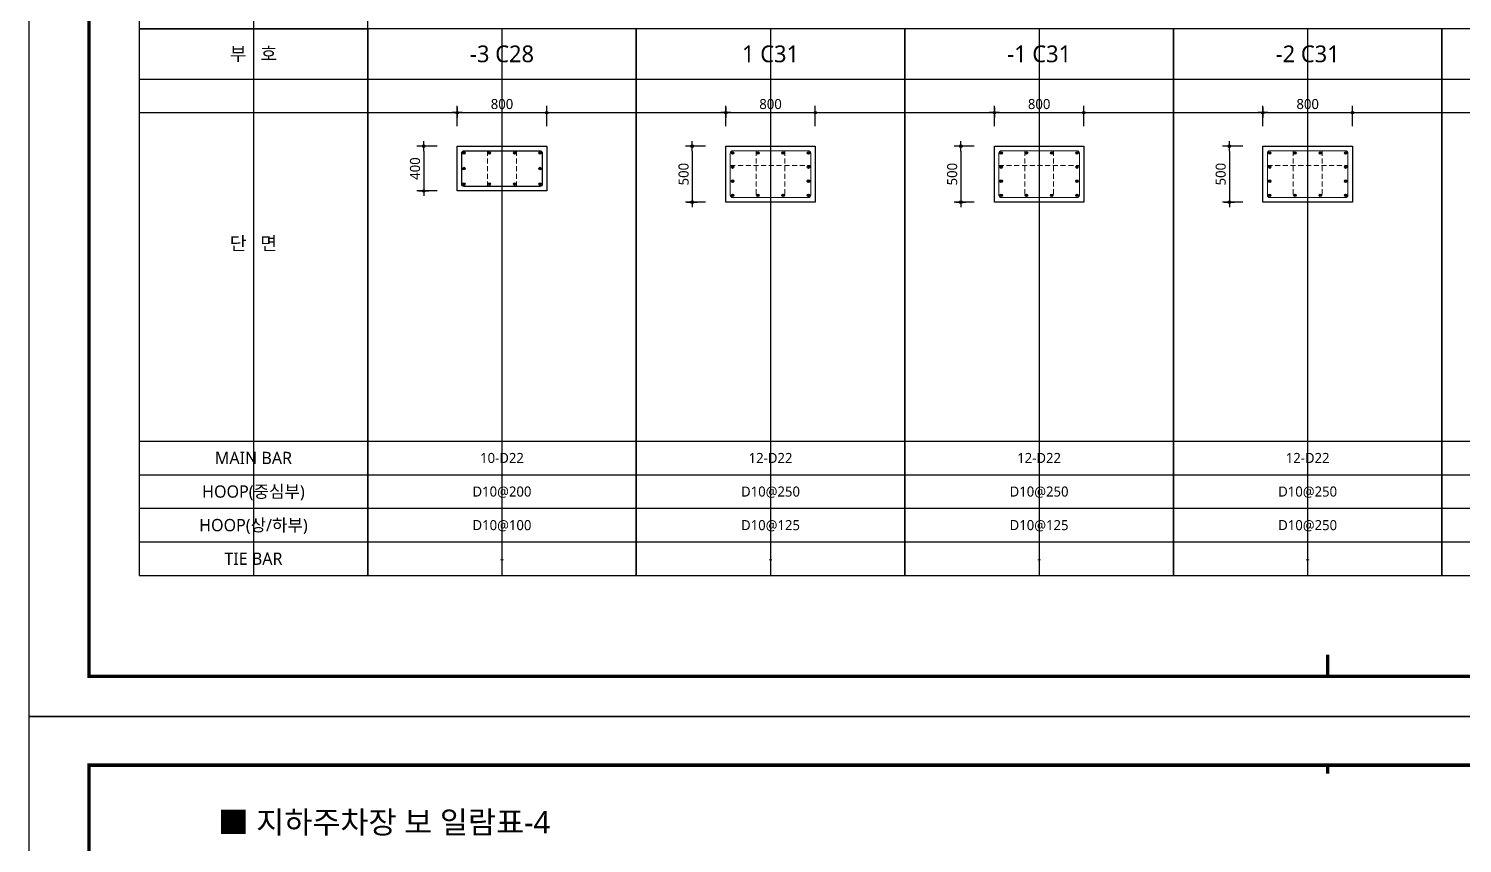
# Model space of a CAD drawing. Header units: millimetres. Extents: x 0 to 252030, y -124740 to 196020.
# Drawn here: x 100830 to 113642, y 159247 to 166526 of the extents above; entities that cross this region are included whole.
import ezdxf
from ezdxf.enums import TextEntityAlignment as Align

# ---------------------------------------------------------------- set-up
doc = ezdxf.new("R2010")
doc.units = ezdxf.units.MM
doc.header["$LTSCALE"] = 30
doc.linetypes.add('HID', pattern=[2.3, 1.5, -0.8])
doc.layers.get('DEFPOINTS').update_dxf_attribs({"color": 142})
for name, color, linetype in [('0-SEC1', 3, 'Continuous'), ('CON', 2, 'Continuous'), ('DIM', 7, 'Continuous'), ('S-철근', 3, 'Continuous'), ('SHEET', 7, 'Continuous'), ('TEXT', 6, 'Continuous'), ('TXT', 3, 'Continuous'), ('XR-FORM_(도룡동)$0$Sheet', 7, 'Continuous')]:
    doc.layers.add(name, color=color, linetype=linetype)
doc.layers.add('HoopBar', color=1, linetype='Continuous', lineweight=0)
doc.layers.add('TieBar', color=7, linetype='HID', lineweight=0)
doc.styles.get("Standard").update_dxf_attribs({"font": 'malgun.ttf'})
doc.styles.add('맑은 고딕', font='malgun.ttf')
doc.dimstyles.new('30NDIM', dxfattribs={"dimscale": 50, "dimtxt": 3, "dimasz": 1.5, "dimexe": 2, "dimexo": 6, "dimgap": 1, "dimtad": 1, "dimdec": 0, "dimrnd": 0.25, "dimzin": 0, "dimdsep": 46, "dimtxsty": 'Standard', "dimblk": 'Z_DOT', "dimcen": 5, "dimclrd": 256, "dimclre": 256, "dimclrt": 3, "dimadec": 0, "dimazin": 0, "dimtm": 1e-09, "dimtfac": 1, "dimtdec": 0, "dimtix": 1, "dimtmove": 2, "dimatfit": 1, "dimldrblk": 'Z_DOT', "dimfxl": 1, "dimtolj": 1, "dimtzin": 0, "dimarcsym": 0})

# ---------------------------------------------------------------- blocks, each defined once
blk = doc.blocks.new('XR-FORM_(도룡동)$0$S')
at = {"layer": 'XR-FORM_(도룡동)$0$Sheet', "const_width": 100}
blk.add_lwpolyline([(1850, 57950), (82250, 57950), (82250, 1200), (1850, 1200)], close=True, dxfattribs=at)
at = {"layer": 'XR-FORM_(도룡동)$0$Sheet', "linetype": 'Continuous', "const_width": 100}
for points in [[(38745, 57950), (38745, 57700)], [(38745, 1846), (38745, 1200)]]:
    blk.add_lwpolyline(points, dxfattribs=at)
blk = doc.blocks.new('XR-FORM_(도룡동)', base_point=(101.33, -56114.51))
at = {"layer": 'DEFPOINTS'}
blk.add_lwpolyline([(0, 0), (420, 0), (420, 297), (0, 297)], close=True, dxfattribs=at)
at = {"xscale": 0.005, "yscale": 0.005, "zscale": 0.005}
blk.add_blockref('XR-FORM_(도룡동)$0$S', (-0.25, 0), dxfattribs=at)
blk = doc.blocks.new('*U60')
at = {"layer": 'DEFPOINTS'}
for p, q in [((-1021, 4886), (-1021, 0)), ((-2043, 4136), (0, 4136))]:
    blk.add_line(p, q, dxfattribs=at)
at = {"layer": 'SHEET'}
blk.add_line((-2043, 4436), (0, 4436), dxfattribs=at)
at = {"layer": 'SHEET', "color": 6}
for p, q in [((-2043, 1200), (0, 1200)), ((-2043, 900), (0, 900)), ((-2043, 600), (0, 600)), ((-2043, 300), (0, 300))]:
    blk.add_line(p, q, dxfattribs=at)
at = {"layer": 'SHEET'}
blk.add_lwpolyline([(0, 4886), (-2043, 4886), (-2043, 0), (0, 0)], close=True, dxfattribs=at)
at = {"layer": 'TXT', "style": '맑은 고딕'}
for s, height, p in [('부   호', 120, (-1021, 4661)), ('단   면', 120, (-1021, 2968)), ('MAIN BAR', 110, (-1021, 1050)), ('HOOP(중심부)', 110, (-1021, 750)), ('HOOP(상/하부)', 110, (-1021, 450)), ('TIE BAR', 110, (-1021, 150))]:
    blk.add_text(s, height=height, dxfattribs=at).set_placement(p, align=Align.MIDDLE_CENTER)
blk = doc.blocks.new('Z_DOT')
at = {"layer": 'DIM', "color": 0}
for p, q in [((-1, 0), (1, 0)), ((0, -1), (0, 1))]:
    blk.add_line(p, q, dxfattribs=at)
for radius in [0.25, 0.125]:
    blk.add_circle((0, 0), radius, dxfattribs=at)
blk = doc.blocks.new('*D1274')
at = {"layer": 'DEFPOINTS', "color": 0, "transparency": 16777216}
for p in [(107060, 165476), (106760, 164976), (107060, 164976)]:
    blk.add_point(p, dxfattribs=at)
at = {"layer": 'DIM', "lineweight": -2, "transparency": 16777216}
for p, q in [((106880, 165476), (106700, 165476)), ((106760, 165431), (106760, 165021)), ((106880, 164976), (106700, 164976))]:
    blk.add_line(p, q, dxfattribs=at)
at = {"layer": 'DIM', "lineweight": -2, "transparency": 16777216, "xscale": 45, "yscale": 45, "zscale": 45}
for p, rotation in [((106760, 165476), 90), ((106760, 164976), 270)]:
    blk.add_blockref('Z_DOT', p, dxfattribs=dict(at, rotation=rotation))
at = {"layer": 'DIM', "color": 3, "transparency": 16777216, "insert": (106683, 165226), "char_height": 90, "attachment_point": 5, "rotation": 90}
blk.add_mtext('\\A1;500', dxfattribs=at)
blk = doc.blocks.new('*D1275')
at = {"layer": 'DEFPOINTS', "color": 0, "transparency": 16777216}
for p in [(107860, 165776), (107060, 165476), (107860, 165476)]:
    blk.add_point(p, dxfattribs=at)
at = {"layer": 'DIM', "lineweight": -2, "transparency": 16777216}
for p, q in [((107060, 165656), (107060, 165836)), ((107860, 165656), (107860, 165836)), ((107105, 165776), (107815, 165776))]:
    blk.add_line(p, q, dxfattribs=at)
at = {"layer": 'DIM', "lineweight": -2, "transparency": 16777216, "xscale": 45, "yscale": 45, "zscale": 45, "rotation": 180}
blk.add_blockref('Z_DOT', (107060, 165776), dxfattribs=at)
at = {"layer": 'DIM', "lineweight": -2, "transparency": 16777216, "xscale": 45, "yscale": 45, "zscale": 45}
blk.add_blockref('Z_DOT', (107860, 165776), dxfattribs=at)
at = {"layer": 'DIM', "color": 3, "transparency": 16777216, "insert": (107460, 165852), "char_height": 90, "attachment_point": 5}
blk.add_mtext('\\A1;800', dxfattribs=at)
blk = doc.blocks.new('*D1203')
at = {"layer": 'DEFPOINTS', "color": 0, "transparency": 16777216}
for p in [(109460, 165476), (109160, 164976), (109460, 164976)]:
    blk.add_point(p, dxfattribs=at)
at = {"layer": 'DIM', "lineweight": -2, "transparency": 16777216}
for p, q in [((109280, 165476), (109100, 165476)), ((109160, 165431), (109160, 165021)), ((109280, 164976), (109100, 164976))]:
    blk.add_line(p, q, dxfattribs=at)
at = {"layer": 'DIM', "lineweight": -2, "transparency": 16777216, "xscale": 45, "yscale": 45, "zscale": 45}
for p, rotation in [((109160, 165476), 90), ((109160, 164976), 270)]:
    blk.add_blockref('Z_DOT', p, dxfattribs=dict(at, rotation=rotation))
at = {"layer": 'DIM', "color": 3, "transparency": 16777216, "insert": (109083, 165226), "char_height": 90, "attachment_point": 5, "rotation": 90}
blk.add_mtext('\\A1;500', dxfattribs=at)
blk = doc.blocks.new('*D1204')
at = {"layer": 'DEFPOINTS', "color": 0, "transparency": 16777216}
for p in [(110260, 165776), (109460, 165476), (110260, 165476)]:
    blk.add_point(p, dxfattribs=at)
at = {"layer": 'DIM', "lineweight": -2, "transparency": 16777216}
for p, q in [((109460, 165656), (109460, 165836)), ((110260, 165656), (110260, 165836)), ((109505, 165776), (110215, 165776))]:
    blk.add_line(p, q, dxfattribs=at)
at = {"layer": 'DIM', "lineweight": -2, "transparency": 16777216, "xscale": 45, "yscale": 45, "zscale": 45, "rotation": 180}
blk.add_blockref('Z_DOT', (109460, 165776), dxfattribs=at)
at = {"layer": 'DIM', "lineweight": -2, "transparency": 16777216, "xscale": 45, "yscale": 45, "zscale": 45}
blk.add_blockref('Z_DOT', (110260, 165776), dxfattribs=at)
at = {"layer": 'DIM', "color": 3, "transparency": 16777216, "insert": (109860, 165852), "char_height": 90, "attachment_point": 5}
blk.add_mtext('\\A1;800', dxfattribs=at)
blk = doc.blocks.new('*D1205')
at = {"layer": 'DEFPOINTS', "color": 0, "transparency": 16777216}
for p in [(111860, 165476), (111560, 164976), (111860, 164976)]:
    blk.add_point(p, dxfattribs=at)
at = {"layer": 'DIM', "lineweight": -2, "transparency": 16777216}
for p, q in [((111680, 165476), (111500, 165476)), ((111560, 165431), (111560, 165021)), ((111680, 164976), (111500, 164976))]:
    blk.add_line(p, q, dxfattribs=at)
at = {"layer": 'DIM', "lineweight": -2, "transparency": 16777216, "xscale": 45, "yscale": 45, "zscale": 45}
for p, rotation in [((111560, 165476), 90), ((111560, 164976), 270)]:
    blk.add_blockref('Z_DOT', p, dxfattribs=dict(at, rotation=rotation))
at = {"layer": 'DIM', "color": 3, "transparency": 16777216, "insert": (111483, 165226), "char_height": 90, "attachment_point": 5, "rotation": 90}
blk.add_mtext('\\A1;500', dxfattribs=at)
blk = doc.blocks.new('*D1206')
at = {"layer": 'DEFPOINTS', "color": 0, "transparency": 16777216}
for p in [(112660, 165776), (111860, 165476), (112660, 165476)]:
    blk.add_point(p, dxfattribs=at)
at = {"layer": 'DIM', "lineweight": -2, "transparency": 16777216}
for p, q in [((111860, 165656), (111860, 165836)), ((112660, 165656), (112660, 165836)), ((111905, 165776), (112615, 165776))]:
    blk.add_line(p, q, dxfattribs=at)
at = {"layer": 'DIM', "lineweight": -2, "transparency": 16777216, "xscale": 45, "yscale": 45, "zscale": 45, "rotation": 180}
blk.add_blockref('Z_DOT', (111860, 165776), dxfattribs=at)
at = {"layer": 'DIM', "lineweight": -2, "transparency": 16777216, "xscale": 45, "yscale": 45, "zscale": 45}
blk.add_blockref('Z_DOT', (112660, 165776), dxfattribs=at)
at = {"layer": 'DIM', "color": 3, "transparency": 16777216, "insert": (112260, 165852), "char_height": 90, "attachment_point": 5}
blk.add_mtext('\\A1;800', dxfattribs=at)
blk = doc.blocks.new('*U58')
at = {"layer": 'DEFPOINTS'}
for p, q in [((-1200, 4886), (-1200, 0)), ((-2400, 4136), (0, 4136))]:
    blk.add_line(p, q, dxfattribs=at)
at = {"layer": 'SHEET'}
blk.add_line((-2400, 4436), (0, 4436), dxfattribs=at)
at = {"layer": 'SHEET', "color": 6}
for p, q in [((-2400, 1200), (0, 1200)), ((-2400, 900), (0, 900)), ((-2400, 600), (0, 600)), ((-2400, 300), (0, 300))]:
    blk.add_line(p, q, dxfattribs=at)
at = {"layer": 'SHEET'}
blk.add_lwpolyline([(0, 4886), (-2400, 4886), (-2400, 0), (0, 0)], close=True, dxfattribs=at)
blk = doc.blocks.new('*D1321')
at = {"layer": 'DEFPOINTS', "color": 0, "transparency": 16777216}
for p in [(104660, 165476), (104360, 165076), (104660, 165076)]:
    blk.add_point(p, dxfattribs=at)
at = {"layer": 'DIM', "lineweight": -2, "transparency": 16777216}
for p, q in [((104480, 165476), (104300, 165476)), ((104360, 165431), (104360, 165121)), ((104480, 165076), (104300, 165076))]:
    blk.add_line(p, q, dxfattribs=at)
at = {"layer": 'DIM', "lineweight": -2, "transparency": 16777216, "xscale": 45, "yscale": 45, "zscale": 45}
for p, rotation in [((104360, 165476), 90), ((104360, 165076), 270)]:
    blk.add_blockref('Z_DOT', p, dxfattribs=dict(at, rotation=rotation))
at = {"layer": 'DIM', "color": 3, "transparency": 16777216, "insert": (104283, 165276), "char_height": 90, "attachment_point": 5, "rotation": 90}
blk.add_mtext('\\A1;400', dxfattribs=at)
blk = doc.blocks.new('*D1322')
at = {"layer": 'DEFPOINTS', "color": 0, "transparency": 16777216}
for p in [(105460, 165776), (104660, 165476), (105460, 165476)]:
    blk.add_point(p, dxfattribs=at)
at = {"layer": 'DIM', "lineweight": -2, "transparency": 16777216}
for p, q in [((104660, 165656), (104660, 165836)), ((105460, 165656), (105460, 165836)), ((104705, 165776), (105415, 165776))]:
    blk.add_line(p, q, dxfattribs=at)
at = {"layer": 'DIM', "lineweight": -2, "transparency": 16777216, "xscale": 45, "yscale": 45, "zscale": 45, "rotation": 180}
blk.add_blockref('Z_DOT', (104660, 165776), dxfattribs=at)
at = {"layer": 'DIM', "lineweight": -2, "transparency": 16777216, "xscale": 45, "yscale": 45, "zscale": 45}
blk.add_blockref('Z_DOT', (105460, 165776), dxfattribs=at)
at = {"layer": 'DIM', "color": 3, "transparency": 16777216, "insert": (105060, 165852), "char_height": 90, "attachment_point": 5}
blk.add_mtext('\\A1;800', dxfattribs=at)

msp = doc.modelspace()

# ---------------------------------------------------------------- hatches: boundary and pattern name
at = {"layer": 'S-철근'}
h = msp.add_hatch(color=256, dxfattribs=at)
edge = h.paths.add_edge_path()
edge.add_arc((104720.75027, 165414.99992), 11.1, 0, 180)
edge.add_arc((104720.75027, 165414.99992), 11.1, 180, 360)
h = msp.add_hatch(color=256, dxfattribs=at)
edge = h.paths.add_edge_path()
edge.add_arc((104946.75027, 165414.99992), 11.1, 0, 180)
edge.add_arc((104946.75027, 165414.99992), 11.1, 180, 360)
h = msp.add_hatch(color=256, dxfattribs=at)
edge = h.paths.add_edge_path()
edge.add_arc((105172.75027, 165414.99992), 11.1, 0, 180)
edge.add_arc((105172.75027, 165414.99992), 11.1, 180, 360)
h = msp.add_hatch(color=256, dxfattribs=at)
edge = h.paths.add_edge_path()
edge.add_arc((105398.75027, 165414.99992), 11.1, 0, 180)
edge.add_arc((105398.75027, 165414.99992), 11.1, 180, 360)
h = msp.add_hatch(color=256, dxfattribs=at)
edge = h.paths.add_edge_path()
edge.add_arc((107120.75027, 165414.99992), 11.1, 0, 180)
edge.add_arc((107120.75027, 165414.99992), 11.1, 180, 360)
h = msp.add_hatch(color=256, dxfattribs=at)
edge = h.paths.add_edge_path()
edge.add_arc((107346.75027, 165414.99992), 11.1, 0, 180)
edge.add_arc((107346.75027, 165414.99992), 11.1, 180, 360)
h = msp.add_hatch(color=256, dxfattribs=at)
edge = h.paths.add_edge_path()
edge.add_arc((107572.75027, 165414.99992), 11.1, 0, 180)
edge.add_arc((107572.75027, 165414.99992), 11.1, 180, 360)
h = msp.add_hatch(color=256, dxfattribs=at)
edge = h.paths.add_edge_path()
edge.add_arc((107798.75027, 165414.99992), 11.1, 0, 180)
edge.add_arc((107798.75027, 165414.99992), 11.1, 180, 360)
h = msp.add_hatch(color=256, dxfattribs=at)
edge = h.paths.add_edge_path()
edge.add_arc((109520.75027, 165414.99992), 11.1, 0, 180)
edge.add_arc((109520.75027, 165414.99992), 11.1, 180, 360)
h = msp.add_hatch(color=256, dxfattribs=at)
edge = h.paths.add_edge_path()
edge.add_arc((109746.75027, 165414.99992), 11.1, 0, 180)
edge.add_arc((109746.75027, 165414.99992), 11.1, 180, 360)
h = msp.add_hatch(color=256, dxfattribs=at)
edge = h.paths.add_edge_path()
edge.add_arc((109972.75027, 165414.99992), 11.1, 0, 180)
edge.add_arc((109972.75027, 165414.99992), 11.1, 180, 360)
h = msp.add_hatch(color=256, dxfattribs=at)
edge = h.paths.add_edge_path()
edge.add_arc((110198.75027, 165414.99992), 11.1, 0, 180)
edge.add_arc((110198.75027, 165414.99992), 11.1, 180, 360)
h = msp.add_hatch(color=256, dxfattribs=at)
edge = h.paths.add_edge_path()
edge.add_arc((111920.75027, 165414.99992), 11.1, 0, 180)
edge.add_arc((111920.75027, 165414.99992), 11.1, 180, 360)
h = msp.add_hatch(color=256, dxfattribs=at)
edge = h.paths.add_edge_path()
edge.add_arc((112146.75027, 165414.99992), 11.1, 0, 180)
edge.add_arc((112146.75027, 165414.99992), 11.1, 180, 360)
h = msp.add_hatch(color=256, dxfattribs=at)
edge = h.paths.add_edge_path()
edge.add_arc((112372.75027, 165414.99992), 11.1, 0, 180)
edge.add_arc((112372.75027, 165414.99992), 11.1, 180, 360)
h = msp.add_hatch(color=256, dxfattribs=at)
edge = h.paths.add_edge_path()
edge.add_arc((112598.75027, 165414.99992), 11.1, 0, 180)
edge.add_arc((112598.75027, 165414.99992), 11.1, 180, 360)
h = msp.add_hatch(color=256, dxfattribs=at)
edge = h.paths.add_edge_path()
edge.add_arc((104720.75027, 165275.99992), 11.1, 0, 180)
edge.add_arc((104720.75027, 165275.99992), 11.1, 180, 360)
h = msp.add_hatch(color=256, dxfattribs=at)
edge = h.paths.add_edge_path()
edge.add_arc((105398.75027, 165275.99992), 11.1, 0, 180)
edge.add_arc((105398.75027, 165275.99992), 11.1, 180, 360)
h = msp.add_hatch(color=256, dxfattribs=at)
edge = h.paths.add_edge_path()
edge.add_arc((107120.75027, 165288.99992), 11.1, 0, 180)
edge.add_arc((107120.75027, 165288.99992), 11.1, 180, 360)
h = msp.add_hatch(color=256, dxfattribs=at)
edge = h.paths.add_edge_path()
edge.add_arc((107798.75027, 165288.99992), 11.1, 0, 180)
edge.add_arc((107798.75027, 165288.99992), 11.1, 180, 360)
h = msp.add_hatch(color=256, dxfattribs=at)
edge = h.paths.add_edge_path()
edge.add_arc((109520.75027, 165288.99992), 11.1, 0, 180)
edge.add_arc((109520.75027, 165288.99992), 11.1, 180, 360)
h = msp.add_hatch(color=256, dxfattribs=at)
edge = h.paths.add_edge_path()
edge.add_arc((110198.75027, 165288.99992), 11.1, 0, 180)
edge.add_arc((110198.75027, 165288.99992), 11.1, 180, 360)
h = msp.add_hatch(color=256, dxfattribs=at)
edge = h.paths.add_edge_path()
edge.add_arc((111920.75027, 165288.99992), 11.1, 0, 180)
edge.add_arc((111920.75027, 165288.99992), 11.1, 180, 360)
h = msp.add_hatch(color=256, dxfattribs=at)
edge = h.paths.add_edge_path()
edge.add_arc((112598.75027, 165288.99992), 11.1, 0, 180)
edge.add_arc((112598.75027, 165288.99992), 11.1, 180, 360)
h = msp.add_hatch(color=256, dxfattribs=at)
edge = h.paths.add_edge_path()
edge.add_arc((104720.75027, 165136.99992), 11.1, 0, 180)
edge.add_arc((104720.75027, 165136.99992), 11.1, 180, 360)
h = msp.add_hatch(color=256, dxfattribs=at)
edge = h.paths.add_edge_path()
edge.add_arc((104946.75027, 165136.99992), 11.1, 0, 180)
edge.add_arc((104946.75027, 165136.99992), 11.1, 180, 360)
h = msp.add_hatch(color=256, dxfattribs=at)
edge = h.paths.add_edge_path()
edge.add_arc((105172.75027, 165136.99992), 11.1, 0, 180)
edge.add_arc((105172.75027, 165136.99992), 11.1, 180, 360)
h = msp.add_hatch(color=256, dxfattribs=at)
edge = h.paths.add_edge_path()
edge.add_arc((105398.75027, 165136.99992), 11.1, 0, 180)
edge.add_arc((105398.75027, 165136.99992), 11.1, 180, 360)
h = msp.add_hatch(color=256, dxfattribs=at)
edge = h.paths.add_edge_path()
edge.add_arc((107120.75027, 165162.99992), 11.1, 0, 180)
edge.add_arc((107120.75027, 165162.99992), 11.1, 180, 360)
h = msp.add_hatch(color=256, dxfattribs=at)
edge = h.paths.add_edge_path()
edge.add_arc((107798.75027, 165162.99992), 11.1, 0, 180)
edge.add_arc((107798.75027, 165162.99992), 11.1, 180, 360)
h = msp.add_hatch(color=256, dxfattribs=at)
edge = h.paths.add_edge_path()
edge.add_arc((109520.75027, 165162.99992), 11.1, 0, 180)
edge.add_arc((109520.75027, 165162.99992), 11.1, 180, 360)
h = msp.add_hatch(color=256, dxfattribs=at)
edge = h.paths.add_edge_path()
edge.add_arc((110198.75027, 165162.99992), 11.1, 0, 180)
edge.add_arc((110198.75027, 165162.99992), 11.1, 180, 360)
h = msp.add_hatch(color=256, dxfattribs=at)
edge = h.paths.add_edge_path()
edge.add_arc((111920.75027, 165162.99992), 11.1, 0, 180)
edge.add_arc((111920.75027, 165162.99992), 11.1, 180, 360)
h = msp.add_hatch(color=256, dxfattribs=at)
edge = h.paths.add_edge_path()
edge.add_arc((112598.75027, 165162.99992), 11.1, 0, 180)
edge.add_arc((112598.75027, 165162.99992), 11.1, 180, 360)
h = msp.add_hatch(color=256, dxfattribs=at)
edge = h.paths.add_edge_path()
edge.add_arc((107120.75027, 165036.99992), 11.1, 0, 180)
edge.add_arc((107120.75027, 165036.99992), 11.1, 180, 360)
h = msp.add_hatch(color=256, dxfattribs=at)
edge = h.paths.add_edge_path()
edge.add_arc((107346.75027, 165036.99992), 11.1, 0, 180)
edge.add_arc((107346.75027, 165036.99992), 11.1, 180, 360)
h = msp.add_hatch(color=256, dxfattribs=at)
edge = h.paths.add_edge_path()
edge.add_arc((107572.75027, 165036.99992), 11.1, 0, 180)
edge.add_arc((107572.75027, 165036.99992), 11.1, 180, 360)
h = msp.add_hatch(color=256, dxfattribs=at)
edge = h.paths.add_edge_path()
edge.add_arc((107798.75027, 165036.99992), 11.1, 0, 180)
edge.add_arc((107798.75027, 165036.99992), 11.1, 180, 360)
h = msp.add_hatch(color=256, dxfattribs=at)
edge = h.paths.add_edge_path()
edge.add_arc((109520.75027, 165036.99992), 11.1, 0, 180)
edge.add_arc((109520.75027, 165036.99992), 11.1, 180, 360)
h = msp.add_hatch(color=256, dxfattribs=at)
edge = h.paths.add_edge_path()
edge.add_arc((109746.75027, 165036.99992), 11.1, 0, 180)
edge.add_arc((109746.75027, 165036.99992), 11.1, 180, 360)
h = msp.add_hatch(color=256, dxfattribs=at)
edge = h.paths.add_edge_path()
edge.add_arc((109972.75027, 165036.99992), 11.1, 0, 180)
edge.add_arc((109972.75027, 165036.99992), 11.1, 180, 360)
h = msp.add_hatch(color=256, dxfattribs=at)
edge = h.paths.add_edge_path()
edge.add_arc((110198.75027, 165036.99992), 11.1, 0, 180)
edge.add_arc((110198.75027, 165036.99992), 11.1, 180, 360)
h = msp.add_hatch(color=256, dxfattribs=at)
edge = h.paths.add_edge_path()
edge.add_arc((111920.75027, 165036.99992), 11.1, 0, 180)
edge.add_arc((111920.75027, 165036.99992), 11.1, 180, 360)
h = msp.add_hatch(color=256, dxfattribs=at)
edge = h.paths.add_edge_path()
edge.add_arc((112146.75027, 165036.99992), 11.1, 0, 180)
edge.add_arc((112146.75027, 165036.99992), 11.1, 180, 360)
h = msp.add_hatch(color=256, dxfattribs=at)
edge = h.paths.add_edge_path()
edge.add_arc((112372.75027, 165036.99992), 11.1, 0, 180)
edge.add_arc((112372.75027, 165036.99992), 11.1, 180, 360)
h = msp.add_hatch(color=256, dxfattribs=at)
edge = h.paths.add_edge_path()
edge.add_arc((112598.75027, 165036.99992), 11.1, 0, 180)
edge.add_arc((112598.75027, 165036.99992), 11.1, 180, 360)

# ---------------------------------------------------------------- linework, layer by layer
at = {"layer": 'CON', "color": 8}
for points in [[(104659.75027, 165075.99992), (104659.75027, 165475.99992), (105459.75027, 165475.99992), (105459.75027, 165075.99992)], [(107059.75027, 164975.99992), (107059.75027, 165475.99992), (107859.75027, 165475.99992), (107859.75027, 164975.99992)], [(109459.75027, 164975.99992), (109459.75027, 165475.99992), (110259.75027, 165475.99992), (110259.75027, 164975.99992)], [(111859.75027, 164975.99992), (111859.75027, 165475.99992), (112659.75027, 165475.99992), (112659.75027, 164975.99992)]]:
    msp.add_lwpolyline(points, close=True, dxfattribs=at)
at = {"layer": 'HoopBar', "color": 3}
for points in [[(107122.32027, 165016.36992, -0.4142135624), (107100.12027, 165038.56992), (107100.12027, 165413.42992, -0.4142135624), (107122.32027, 165435.62992), (107797.18027, 165435.62992, -0.4142135624), (107819.38027, 165413.42992), (107819.38027, 165038.56992, -0.4142135624), (107797.18027, 165016.36992), (107122.32027, 165016.36992)], [(109522.32027, 165016.36992, -0.4142135624), (109500.12027, 165038.56992), (109500.12027, 165413.42992, -0.4142135624), (109522.32027, 165435.62992), (110197.18027, 165435.62992, -0.4142135624), (110219.38027, 165413.42992), (110219.38027, 165038.56992, -0.4142135624), (110197.18027, 165016.36992), (109522.32027, 165016.36992)], [(111922.32027, 165016.36992, -0.4142135624), (111900.12027, 165038.56992), (111900.12027, 165413.42992, -0.4142135624), (111922.32027, 165435.62992), (112597.18027, 165435.62992, -0.4142135624), (112619.38027, 165413.42992), (112619.38027, 165038.56992, -0.4142135624), (112597.18027, 165016.36992), (111922.32027, 165016.36992)]]:
    msp.add_lwpolyline(points, format="xyb", dxfattribs=at)
at = {"layer": 'S-철근'}
msp.add_lwpolyline([(104722.32027, 165116.36992, -0.4142135624), (104700.12027, 165138.56992), (104700.12027, 165413.42992, -0.4142135624), (104722.32027, 165435.62992), (105397.18027, 165435.62992, -0.4142135624), (105419.38027, 165413.42992), (105419.38027, 165138.56992, -0.4142135624), (105397.18027, 165116.36992), (104722.32027, 165116.36992)], format="xyb", dxfattribs=at)
for centre in [(104720.75027, 165414.99992), (104946.75027, 165414.99992), (105172.75027, 165414.99992), (105398.75027, 165414.99992), (107120.75027, 165414.99992), (107346.75027, 165414.99992), (107572.75027, 165414.99992), (107798.75027, 165414.99992), (109520.75027, 165414.99992), (109746.75027, 165414.99992), (109972.75027, 165414.99992), (110198.75027, 165414.99992), (111920.75027, 165414.99992), (112146.75027, 165414.99992), (112372.75027, 165414.99992), (112598.75027, 165414.99992), (104720.75027, 165275.99992), (105398.75027, 165275.99992), (107120.75027, 165288.99992), (107798.75027, 165288.99992), (109520.75027, 165288.99992), (110198.75027, 165288.99992), (111920.75027, 165288.99992), (112598.75027, 165288.99992), (104720.75027, 165136.99992), (104946.75027, 165136.99992), (105172.75027, 165136.99992), (105398.75027, 165136.99992), (107120.75027, 165162.99992), (107798.75027, 165162.99992), (109520.75027, 165162.99992), (110198.75027, 165162.99992), (111920.75027, 165162.99992), (112598.75027, 165162.99992), (107120.75027, 165036.99992), (107346.75027, 165036.99992), (107572.75027, 165036.99992), (107798.75027, 165036.99992), (109520.75027, 165036.99992), (109746.75027, 165036.99992), (109972.75027, 165036.99992), (110198.75027, 165036.99992), (111920.75027, 165036.99992), (112146.75027, 165036.99992), (112372.75027, 165036.99992), (112598.75027, 165036.99992)]:
    msp.add_circle(centre, 11.1, dxfattribs=at)
at = {"layer": 'TieBar'}
for p, q in [((104930.88527, 165435.62992), (104930.88527, 165116.36992)), ((105188.61527, 165435.62992), (105188.61527, 165116.36992)), ((107330.88527, 165435.62992), (107330.88527, 165016.36992)), ((107588.61527, 165435.62992), (107588.61527, 165016.36992)), ((109730.88527, 165435.62992), (109730.88527, 165016.36992)), ((109988.61527, 165435.62992), (109988.61527, 165016.36992)), ((112130.88527, 165435.62992), (112130.88527, 165016.36992)), ((112388.61527, 165435.62992), (112388.61527, 165016.36992)), ((107100.12027, 165304.86492), (107819.38027, 165304.86492)), ((109500.12027, 165304.86492), (110219.38027, 165304.86492)), ((111900.12027, 165304.86492), (112619.38027, 165304.86492))]:
    msp.add_line(p, q, dxfattribs=at)

# ---------------------------------------------------------------- block references
for name, p in [('*U60', (103859.75027, 166525.99992)), ('*U60', (103859.75027, 161639.99992)), ('*U58', (106259.75027, 161640.00008)), ('*U58', (108659.75027, 161640.00008)), ('*U58', (111059.75027, 161640.00008)), ('*U58', (113459.75027, 161640.00008)), ('*U58', (115859.75027, 161640.00041))]:
    msp.add_blockref(name, p)
at = {"layer": '0-SEC1', "xscale": 60, "yscale": 60, "zscale": 60}
for p in [(106910.02429, -3206490.57868), (106910.02429, -3224310.57868)]:
    msp.add_blockref('XR-FORM_(도룡동)', p, dxfattribs=at)

# ---------------------------------------------------------------- texts
at = {"layer": 'TEXT', "style": '맑은 고딕'}
msp.add_text('■ 지하주차장 보 일람표-4', height=200, dxfattribs=at).set_placement((102522.82534, 159434.96949), align=Align.MIDDLE_LEFT)
at = {"layer": 'TXT', "color": 2, "style": '맑은 고딕'}
for s, p in [('-3 C28', (105059.75027, 166300.99992)), ('1 C31', (107459.75027, 166300.99992)), ('-1 C31', (109859.75027, 166300.99992)), ('-2 C31', (112259.75027, 166300.99992))]:
    msp.add_text(s, height=150, dxfattribs=at).set_placement(p, align=Align.MIDDLE_CENTER)
at = {"layer": 'TXT', "style": '맑은 고딕'}
for s, p in [('10-D22', (105059.75027, 162689.99992)), ('12-D22', (107459.75027, 162689.99992)), ('12-D22', (109859.75027, 162689.99992)), ('12-D22', (112259.75027, 162689.99992)), ('D10@200', (105059.75027, 162389.99992)), ('D10@250', (107459.75027, 162389.99992)), ('D10@250', (109859.75027, 162389.99992)), ('D10@250', (112259.75027, 162389.99992)), ('D10@100', (105059.75027, 162089.99992)), ('D10@125', (107459.75027, 162089.99992)), ('D10@125', (109859.75027, 162089.99992)), ('D10@250', (112259.75027, 162089.99992)), ('-', (105059.75027, 161789.99992)), ('-', (107459.75027, 161789.99992)), ('-', (109859.75027, 161789.99992)), ('-', (112259.75027, 161789.99992))]:
    msp.add_text(s, height=90, dxfattribs=at).set_placement(p, align=Align.MIDDLE_CENTER)

# ---------------------------------------------------------------- dimensions: what is measured, and where the dimension line sits
at = {"layer": 'DIM'}
for base, p1, p2, picture, middle in [((105459.75027, 165775.99992), (104659.75027, 165475.99992), (105459.75027, 165475.99992), '*D1322', (105059.75027, 165852.49788)), ((107859.75027, 165775.99992), (107059.75027, 165475.99992), (107859.75027, 165475.99992), '*D1275', (107459.75027, 165852.49788)), ((110259.75027, 165775.99992), (109459.75027, 165475.99992), (110259.75027, 165475.99992), '*D1204', (109859.75027, 165852.49788)), ((112659.75027, 165775.99992), (111859.75027, 165475.99992), (112659.75027, 165475.99992), '*D1206', (112259.75027, 165852.49788))]:
    dim = msp.add_linear_dim(base=base, p1=p1, p2=p2, dimstyle='30NDIM', override={"dimscale": 30, "dimtxsty": 'Standard'}, dxfattribs=at)
    dim.commit()
    dim.dimension.update_dxf_attribs({"geometry": picture, "text_midpoint": middle})
for base, p1, p2, picture, middle in [((104359.75027, 165075.99992), (104659.75027, 165475.99992), (104659.75027, 165075.99992), '*D1321', (104283.25231, 165275.99992)), ((106759.75027, 164975.99992), (107059.75027, 165475.99992), (107059.75027, 164975.99992), '*D1274', (106683.25231, 165225.99992)), ((109159.75027, 164975.99992), (109459.75027, 165475.99992), (109459.75027, 164975.99992), '*D1203', (109083.25231, 165225.99992)), ((111559.75027, 164975.99992), (111859.75027, 165475.99992), (111859.75027, 164975.99992), '*D1205', (111483.25231, 165225.99992))]:
    dim = msp.add_linear_dim(base=base, p1=p1, p2=p2, angle=270, dimstyle='30NDIM', override={"dimscale": 30, "dimtxsty": 'Standard'}, dxfattribs=at)
    dim.commit()
    dim.dimension.update_dxf_attribs({"geometry": picture, "text_midpoint": middle})

doc.saveas('drawing.dxf')
